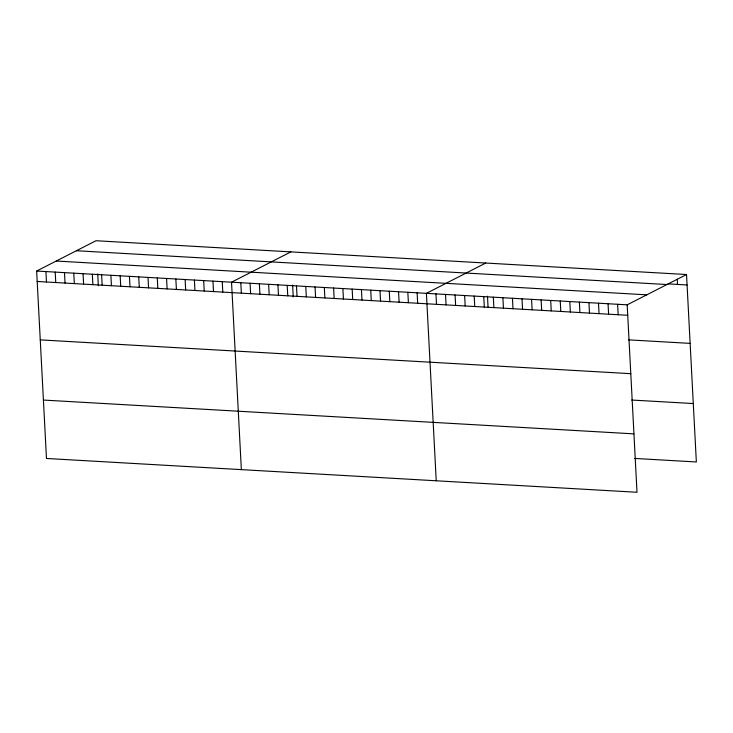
<?xml version="1.0" encoding="UTF-8"?>
<svg xmlns="http://www.w3.org/2000/svg" width="733" height="733" viewBox="0 0 733 733"><rect width="100%" height="100%" fill="white"/><g stroke="black" fill="none" stroke-linecap="round" stroke-linejoin="round"><path stroke-width="1.1" d="M686.528 274.527L627.182 304.836L637.004 492.274L46.472 458.473L36.65 271.036L95.996 240.726L686.528 274.527L696.35 461.964L634.732 458.437M290.873 251.886L231.527 282.187L241.349 469.624M485.75 263.037L426.395 293.347L436.227 480.775M667.955 283.873L687.078 284.972M76.415 250.732L666.938 284.532M56.23 261.03L646.763 294.831M36.65 271.036L627.182 304.836M37.2 281.472L627.723 315.282M628.52 339.855L690.138 343.383M40.26 339.883L630.792 373.683M631.672 400.035L693.29 403.553M43.412 400.062L633.944 433.863M677.237 279.2L677.512 284.422M617.617 304.287L618.166 314.732M608.06 303.746L608.601 314.182M598.495 303.196L599.044 313.632M588.938 302.647L589.488 313.092M579.372 302.097L579.922 312.542M569.816 301.556L570.366 311.992M560.25 301.006L560.8 311.443M550.694 300.457L551.243 310.902M541.128 299.907L541.678 310.352M531.572 299.366L532.121 309.802M522.006 298.817L522.556 309.262M512.449 298.267L512.999 308.712M502.884 297.717L503.434 308.162M493.327 297.177L493.877 307.613M487.482 296.196L488.05 307.008M483.762 296.627L484.311 307.072M474.205 296.077L474.755 306.522M464.64 295.536L465.189 305.973M455.083 294.987L455.633 305.423M445.517 294.437L446.067 304.882M435.961 293.887L436.511 304.332M417.123 292.815L417.663 303.251M407.841 292.284L408.391 302.72M398.56 291.752L399.109 302.188M389.278 291.221L389.828 301.657M379.996 290.689L380.546 301.126M370.724 290.158L371.264 300.594M361.442 289.627L361.992 300.063M352.161 289.095L352.71 299.531M342.879 288.564L343.429 299M333.607 288.032L334.147 298.478M324.325 287.501L324.866 297.946M315.043 286.969L315.593 297.415M305.762 286.438L306.312 296.883M296.48 285.907L297.03 296.352M292.614 285.036L293.237 296.938M287.208 285.375L287.748 295.82M277.926 284.844L278.467 295.289M268.644 284.312L269.194 294.758M259.363 283.781L259.913 294.226M250.081 283.25L250.631 293.695M240.809 282.718L241.349 293.163M222.246 281.655L222.795 292.101M212.964 281.124L213.514 291.569M203.682 280.592L204.232 291.038M194.41 280.061L194.951 290.506M185.128 279.53L185.669 289.975M175.847 278.998L176.396 289.443M166.565 278.467L167.115 288.912M157.283 277.935L157.833 288.381M148.011 277.404L148.552 287.849M138.729 276.882L139.27 287.318M129.448 276.35L129.998 286.786M120.166 275.819L120.716 286.255M110.885 275.287L111.434 285.723M101.612 274.756L102.153 285.192M97.736 273.885L98.359 285.778M92.331 274.224L92.88 284.661M83.049 273.693L83.599 284.129M73.767 273.162L74.317 283.598M64.486 272.63L65.035 283.066M55.213 272.099L55.754 282.535M45.932 271.567L46.481 282.003"/></g></svg>
